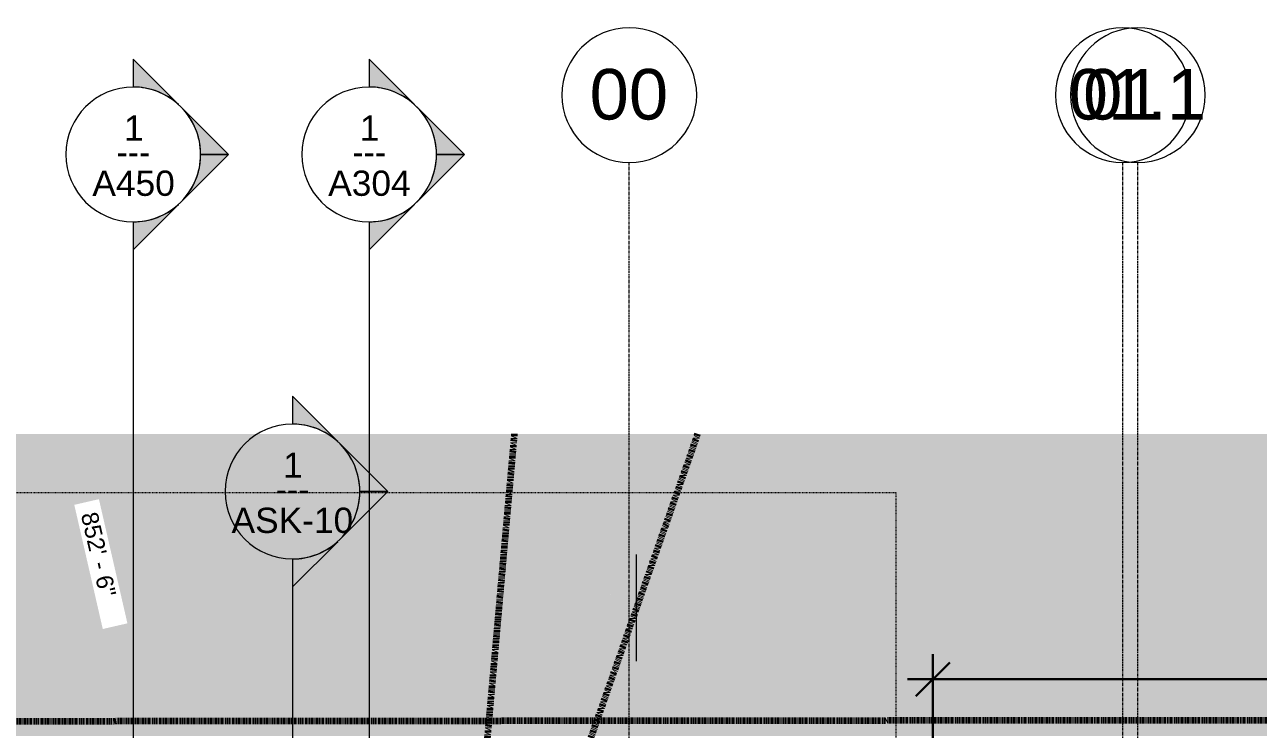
# Model space of a CAD drawing. Header units: inches. Extents: x -3304 to -1671, y 8184 to 9003.
# Drawn here: x -2820.1 to -2600.4, y 8877.8 to 9003.3 of the extents above; entities that cross this region are included whole.
import ezdxf

# ---------------------------------------------------------------- set-up
doc = ezdxf.new("R2010")
doc.units = ezdxf.units.IN
doc.header["$MEASUREMENT"] = 0
for name, pattern in [('Aligning Line 1_8_', [0.25, 0.125, -0.125]), ('Double Dash 3_8_', [1, 0.375, -0.125, 0.125, -0.125, 0.125, -0.125]), ('Grid Line 1_2_', [0.875, 0.5, -0.125, 0.125, -0.125])]:
    doc.linetypes.add(name, pattern=pattern)
for name, color, linetype, lineweight in [('A-ANNO-DIMS-1', 211, 'Continuous', 30), ('A-DETL', 90, 'Continuous', 9), ('C-PROP-LINE', 91, 'Double Dash 3_8_', 158), ('C-TOPO', 7, 'Continuous', 9), ('C-TOPO-LABL', 7, 'Continuous', 9), ('G-ANNO-SYMB', 111, 'Aligning Line 1_8_', 9), ('G-ANNO-SYMB-1', 111, 'Continuous', 9), ('S-GRID-1', 1, 'Grid Line 1_2_', 9), ('S-GRID-IDEN', 1, 'Continuous', 9)]:
    doc.layers.add(name, color=color, linetype=linetype, lineweight=lineweight)
doc.styles.add('Arial', font='arial.ttf', dxfattribs={"height": 3})
doc.styles.add('Arial_1', font='arial.ttf', dxfattribs={"height": 9})
doc.styles.add('Arial_2', font='arial.ttf', dxfattribs={"height": 4.5})
doc.styles.add('Century Gothic_1', font='ufonts.com_century-gothic.ttf', dxfattribs={"height": 4.5})
doc.styles.add('Century Gothic_B', font='GOTHICB.TTF', dxfattribs={"height": 4.5})
doc.dimstyles.new('OD__1__Tol__', dxfattribs={"dimscale": 12, "dimtxt": 4.698757, "dimasz": 0.5, "dimexe": 0.375, "dimexo": 0.25, "dimgap": 0.0625, "dimtad": 1, "dimdec": 0, "dimzin": 3, "dimdsep": 46, "dimlunit": 4, "dimtxsty": 'Century Gothic_B', "dimblk1": 'OBLIQUE', "dimblk2": 'OBLIQUE', "dimsah": 1, "dimcen": 0.09, "dimdle": 0.375, "dimazin": 0, "dimtfac": 1, "dimtdec": 4, "dimtix": 1, "dimtmove": 0, "dimatfit": 3, "dimfxl": 1, "dimtvp": 1, "dimtfill": 1, "dimfrac": 2, "dimtolj": 1, "dimtzin": 0, "dimlwd": 30, "dimlwe": 30, "dimarcsym": 2})

# ---------------------------------------------------------------- blocks, each defined once
blk = doc.blocks.new('Family - ___-1399760-FLOOR PLAN - BASEMENT')
at = {"layer": 'C-PROP-LINE'}
blk.add_line((8878.94, 3146.21), (8879.93, 2001.26), dxfattribs=at)
blk = doc.blocks.new('Family - ___-1403477-FLOOR PLAN - BASEMENT')
at = {"layer": 'C-PROP-LINE'}
blk.add_line((8930.36, 2700.29), (8775.52, 2754.7), dxfattribs=at)
blk = doc.blocks.new('Family - ___-1403739-FLOOR PLAN - BASEMENT')
at = {"layer": 'C-PROP-LINE'}
blk.add_line((8930.36, 2732.95), (8337.97, 2785.59), dxfattribs=at)
blk = doc.blocks.new('Section - Section Head - Filled-22785-FLOOR PLAN - BASEMENT')
at = {"layer": 'G-ANNO-SYMB-1'}
h = blk.add_hatch(color=256, dxfattribs=at)
edge = h.paths.add_edge_path(flags=0)
edge.add_line((-0.4268, 0.1768), (-0.25, 0.3536))
edge.add_line((-0.25, 0.3536), (-0.25, 0.25))
edge.add_arc((-0.25, 0), 0.25, 90, 135)
h = blk.add_hatch(color=256, dxfattribs=at)
edge = h.paths.add_edge_path(flags=0)
edge.add_arc((-0.25, 0), 0.25, 45, 90)
edge.add_line((-0.25, 0.25), (-0.25, 0.3536))
edge.add_line((-0.25, 0.3536), (-0.0732, 0.1768))
h = blk.add_hatch(color=256, dxfattribs=at)
edge = h.paths.add_edge_path(flags=0)
edge.add_arc((-0.25, 0), 0.2503, 137.9216, 180)
edge.add_line((-0.5003, 0), (-0.6036, 0))
edge.add_line((-0.6036, 0), (-0.4358, 0.1678))
h = blk.add_hatch(color=256, dxfattribs=at)
edge = h.paths.add_edge_path(flags=0)
edge.add_line((-0.0642, 0.1678), (0.1036, 0))
edge.add_line((0.1036, 0), (0.0003, 0))
edge.add_arc((-0.25, 0), 0.2503, 0, 42.0784)
for p, q in [((-0.25, 0.3536), (-0.4268, 0.1768)), ((-0.25, 0.25), (-0.25, 0.3536)), ((-0.0732, 0.1768), (-0.25, 0.3536)), ((-0.25, 0.3536), (-0.25, 0.25)), ((-0.4358, 0.1678), (-0.6036, 0)), ((0.1036, 0), (-0.0642, 0.1678)), ((-0.6036, 0), (-0.5003, 0)), ((0.0003, 0), (0.1036, 0))]:
    blk.add_line(p, q, dxfattribs=at)
for centre, radius, start, end in [((-0.2503, 0), 0.25, 360, 180), ((-0.25, 0), 0.25, 90, 135), ((-0.25, 0), 0.25, 45, 90), ((-0.25, 0), 0.2503, 137.9216, 180), ((-0.25, 0), 0.2503, 0, 42.0784), ((-0.2503, 0), 0.25, 180, 360)]:
    blk.add_arc(centre, radius, start, end, dxfattribs=at)
blk = doc.blocks.new('Grid - Grid Head - Circle-50561-FLOOR PLAN - BASEMENT')
at = {"layer": 'S-GRID-IDEN'}
for start, end in [(360, 180), (180, 360)]:
    blk.add_arc((0, 0), 0.25, start, end, dxfattribs=at)
blk = doc.blocks.new('_Oblique')
at = {"color": 0, "linetype": 'ByBlock', "lineweight": -2}
blk.add_line((-0.5, -0.5), (0.5, 0.5), dxfattribs=at)
blk = doc.blocks.new('DIMBLOCK34-FLOOR PLAN - BASEMENT')
at = {"layer": 'A-ANNO-DIMS-1', "color": 0, "lineweight": 30, "transparency": 16777216}
for p, q in [((-2658.41, 8863.57), (-2658.41, 8891.16)), ((-2474.34, 8869.57), (-2474.34, 8891.16)), ((-2662.91, 8886.66), (-2469.84, 8886.66))]:
    blk.add_line(p, q, dxfattribs=at)
at = {"layer": 'Defpoints', "color": 0, "transparency": 16777216}
for p in [(-2474.34, 8886.66), (-2474.34, 8866.57), (-2658.41, 8860.57)]:
    blk.add_point(p, dxfattribs=at)
at = {"layer": 'A-ANNO-DIMS-1', "color": 0, "lineweight": 30, "transparency": 16777216, "xscale": 5.999999999999999, "yscale": 5.999999999999999, "zscale": 5.999999999999999, "rotation": 180}
blk.add_blockref('_Oblique', (-2658.41, 8886.66), dxfattribs=at)
at = {"layer": 'A-ANNO-DIMS-1', "color": 0, "lineweight": 30, "transparency": 16777216, "xscale": 5.999999999999999, "yscale": 5.999999999999999, "zscale": 5.999999999999999}
blk.add_blockref('_Oblique', (-2474.34, 8886.66), dxfattribs=at)
at = {"layer": 'A-ANNO-DIMS-1', "color": 0, "transparency": 16777216, "insert": (-2566.37, 8889.78), "char_height": 4.5, "attachment_point": 5, "style": 'Century Gothic_B', "bg_fill": 3, "box_fill_scale": 1.25, "bg_fill_color": 256, "bg_fill_true_color": 13158600, "bg_fill_transparency": 0}
blk.add_mtext('\\A1;15\'-4"', dxfattribs=at)
blk = doc.blocks.new('Detail View - Section Head - Filled-22785-FLOOR PLAN - BASEMENT')
at = {"layer": 'G-ANNO-SYMB-1'}
h = blk.add_hatch(color=256, dxfattribs=at)
edge = h.paths.add_edge_path(flags=0)
edge.add_line((-0.4268, 0.1768), (-0.25, 0.3536))
edge.add_line((-0.25, 0.3536), (-0.25, 0.25))
edge.add_arc((-0.25, 0), 0.25, 90, 135)
h = blk.add_hatch(color=256, dxfattribs=at)
edge = h.paths.add_edge_path(flags=0)
edge.add_arc((-0.25, 0), 0.25, 45, 90)
edge.add_line((-0.25, 0.25), (-0.25, 0.3536))
edge.add_line((-0.25, 0.3536), (-0.0732, 0.1768))
h = blk.add_hatch(color=256, dxfattribs=at)
edge = h.paths.add_edge_path(flags=0)
edge.add_arc((-0.25, 0), 0.2503, 137.9216, 180)
edge.add_line((-0.5003, 0), (-0.6036, 0))
edge.add_line((-0.6036, 0), (-0.4358, 0.1678))
h = blk.add_hatch(color=256, dxfattribs=at)
edge = h.paths.add_edge_path(flags=0)
edge.add_line((-0.0642, 0.1678), (0.1036, 0))
edge.add_line((0.1036, 0), (0.0003, 0))
edge.add_arc((-0.25, 0), 0.2503, 0, 42.0784)
for p, q in [((-0.25, 0.3536), (-0.4268, 0.1768)), ((-0.25, 0.25), (-0.25, 0.3536)), ((-0.0732, 0.1768), (-0.25, 0.3536)), ((-0.25, 0.3536), (-0.25, 0.25)), ((-0.4358, 0.1678), (-0.6036, 0)), ((0.1036, 0), (-0.0642, 0.1678)), ((-0.6036, 0), (-0.5003, 0)), ((0.0003, 0), (0.1036, 0))]:
    blk.add_line(p, q, dxfattribs=at)
for centre, radius, start, end in [((-0.2503, 0), 0.25, 360, 180), ((-0.25, 0), 0.25, 90, 135), ((-0.25, 0), 0.25, 45, 90), ((-0.25, 0), 0.2503, 137.9216, 180), ((-0.25, 0), 0.2503, 0, 42.0784), ((-0.2503, 0), 0.25, 180, 360)]:
    blk.add_arc(centre, radius, start, end, dxfattribs=at)

msp = doc.modelspace()

# ---------------------------------------------------------------- hatches: boundary and pattern name
at = {"layer": 'C-TOPO'}
h = msp.add_hatch(color=256, dxfattribs=at)
h.paths.add_polyline_path([(-2247.65699, 8337.97127), (-1983.83208, 8337.97127), (-1983.83208, 8352.63611), (-1985.74988, 8352.81885), (-1983.83208, 8389.51382), (-1983.83208, 8472.56909), (-2189.53253, 8472.56909), (-2189.53253, 8574.56909), (-1983.83208, 8574.56909), (-1983.83208, 8623.81934), (-2042.33661, 8623.81934), (-2042.33661, 8692.56958), (-2325.58668, 8692.56958), (-2325.58668, 8638.29285), (-2326.33667, 8637.4834), (-2326.33667, 8546.54077), (-2325.58668, 8546.56625), (-2325.58668, 8534.9437), (-2326.33667, 8534.97949), (-2326.33667, 8398.56958), (-2630.33661, 8398.56958), (-2630.33668, 8422.53735), (-2631.11572, 8422.53735), (-2640.27979, 8422.75488), (-2799.8291, 8389.69189), (-2803.3786, 8389.43262), (-2815.74316, 8387.51147), (-2806.61975, 8380.62598), (-2806.61975, 8337.97127), (-2249.21635, 8337.97127)], flags=0)
h.paths.add_polyline_path([(-2020.35608, 8864.56934), (-1983.83208, 8864.56934), (-1983.83208, 8930.35915), (-2716.34917, 8930.35915), (-2715.33668, 8876.56934), (-2042.33661, 8876.56934), (-2042.33661, 8864.56934), (-2035.42859, 8864.56934)], flags=0)
h.paths.add_polyline_path([(-2896.30042, 8876.56934), (-2715.33674, 8876.56938), (-2716.34917, 8930.35915), (-2895.86923, 8930.35915), (-2871.86353, 8908.96582), (-2902.52545, 8876.9751), (-2903.10748, 8876.56938), (-2896.30038, 8876.56938)], flags=0)

# ---------------------------------------------------------------- linework, layer by layer
at = {"layer": 'A-DETL'}
msp.add_line((-2711.20783, 8889.89425), (-2711.20783, 8908.89425), dxfattribs=at)
at = {"layer": 'G-ANNO-SYMB'}
for p in [(-3146.20957, 8919.92546), (-2664.96488, 8604.63253)]:
    msp.add_line(p, (-2664.96488, 8919.92546), dxfattribs=at)
at = {"layer": 'G-ANNO-SYMB-1'}
for p, q in [((-2758.79874, 8968.13152), (-2758.79874, 8212.51398)), ((-2772.44733, 8908.09211), (-2772.44733, 8631.30239))]:
    msp.add_line(p, q, dxfattribs=at)
at = {"layer": 'S-GRID-1'}
for p, q in [((-2712.46168, 8289.59722), (-2712.46168, 8978.71797)), ((-2624.58668, 8289.59722), (-2624.58668, 8978.71797)), ((-2621.89918, 8289.59722), (-2621.89918, 8978.71797))]:
    msp.add_line(p, q, dxfattribs=at)

# ---------------------------------------------------------------- block references
at = {"layer": 'C-PROP-LINE', "rotation": 89.9999999999999}
for name in ['Family - ___-1403739-FLOOR PLAN - BASEMENT', 'Family - ___-1403477-FLOOR PLAN - BASEMENT', 'Family - ___-1399760-FLOOR PLAN - BASEMENT']:
    msp.add_blockref(name, (0, 0), dxfattribs=at)
at = {"layer": 'G-ANNO-SYMB-1', "xscale": 47.99999999999997, "yscale": 47.99999999999997, "zscale": 47.99999999999997, "rotation": 269.9999999999995}
for name, p in [('Section - Section Head - Filled-22785-FLOOR PLAN - BASEMENT', (-2800.79874, 8968.13152)), ('Section - Section Head - Filled-22785-FLOOR PLAN - BASEMENT', (-2758.79874, 8968.13152)), ('Detail View - Section Head - Filled-22785-FLOOR PLAN - BASEMENT', (-2772.44733, 8908.09211))]:
    msp.add_blockref(name, p, dxfattribs=at)
at = {"layer": 'S-GRID-IDEN', "xscale": 47.99999999999997, "yscale": 47.99999999999997, "zscale": 47.99999999999997}
for p in [(-2712.46168, 8990.71797), (-2624.58668, 8990.71797), (-2621.89918, 8990.71797)]:
    msp.add_blockref('Grid - Grid Head - Circle-50561-FLOOR PLAN - BASEMENT', p, dxfattribs=at)

# ---------------------------------------------------------------- texts
at = {"layer": 'G-ANNO-SYMB-1', "char_height": 4.5, "attachment_point": 1}
for s, insert, width, style in [('1', (-2802.45923, 8987.08584), 4.242, 'Arial_2'), ('1', (-2760.45923, 8987.08584), 4.242, 'Arial_2'), ('---', (-2803.78488, 8982.83249), 7.7265, 'Century Gothic_1'), ('---', (-2761.78488, 8982.83249), 7.7265, 'Century Gothic_1'), ('A450', (-2808.08127, 8977.26772), 17.877, 'Arial_2'), ('A304', (-2766.08127, 8977.26772), 17.877, 'Arial_2'), ('1', (-2774.10782, 8927.04642), 4.242, 'Arial_2'), ('---', (-2775.43348, 8922.79308), 7.7265, 'Century Gothic_1'), ('ASK-10', (-2783.29208, 8917.2283), 26.5125, 'Arial_2')]:
    msp.add_mtext(s, dxfattribs=dict(at, insert=insert, width=width, style=style))
at = {"layer": 'S-GRID-IDEN', "char_height": 9, "attachment_point": 1, "style": 'Arial_1'}
for s, insert, width in [('00', (-2719.53171, 8995.36194), 16.968), ('01.1', (-2634.2133, 8995.36194), 29.694), ('01', (-2631.65671, 8995.36194), 16.968)]:
    msp.add_mtext(s, dxfattribs=dict(at, insert=insert, width=width))

# ---------------------------------------------------------------- next in the draw order: texts
at = {"layer": 'C-TOPO-LABL', "insert": (-2807.47762, 8917.84429), "char_height": 3, "width": 21.1900029, "attachment_point": 1, "rotation": 282.9184304, "line_spacing_factor": 0.941778, "style": 'Arial', "bg_fill": 3, "box_fill_scale": 1.25, "bg_fill_color": 256, "bg_fill_true_color": 13158600, "bg_fill_transparency": 0}
msp.add_mtext(' 852\' - 6" ', dxfattribs=at)

# ---------------------------------------------------------------- next in the draw order: dimensions: what is measured, and where the dimension line sits
at = {"layer": 'A-ANNO-DIMS-1'}
dim = msp.add_linear_dim(base=(-2474.33668, 8886.66211), p1=(-2658.40724, 8860.56938), p2=(-2474.33668, 8866.56938), dimstyle='OD__1__Tol__', override={"dimpost": '<>', "dimfxl": 184.168317}, dxfattribs=at)
dim.commit()
dim.dimension.update_dxf_attribs({"geometry": 'DIMBLOCK34-FLOOR PLAN - BASEMENT', "text_midpoint": (-2566.37196, 8889.7753)})

# ---------------------------------------------------------------- next in the draw order: linework, layer by layer
at = {"layer": 'G-ANNO-SYMB-1'}
msp.add_line((-2800.79874, 8968.13152), (-2800.79874, 8212.51398), dxfattribs=at)

doc.saveas('drawing.dxf')
